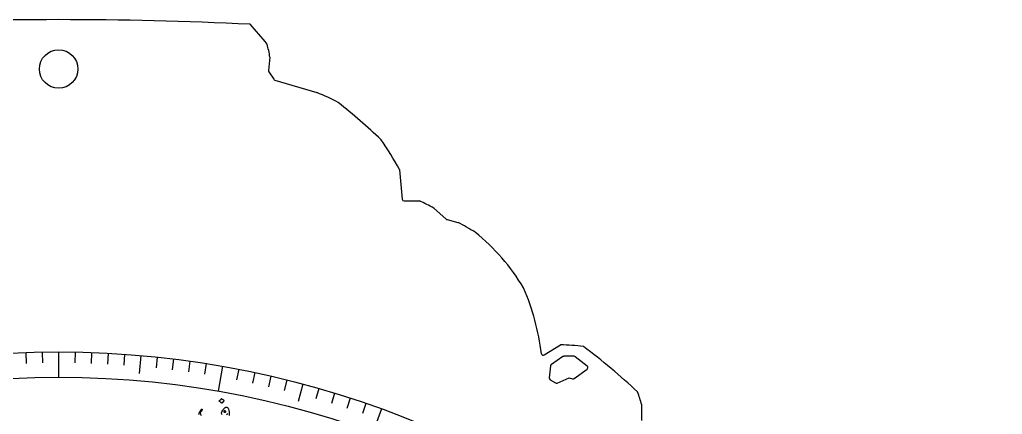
# Model space of a CAD drawing. Header units: millimetres. Extents: x -77 to 77, y -78 to 103.
# Drawn here: x -3.1 to 76, y 70.9 to 102.7 of the extents above; entities that cross this region are included whole.
import ezdxf

# ---------------------------------------------------------------- set-up
doc = ezdxf.new("R2010")
doc.units = ezdxf.units.MM
for name, color, linetype in [('CUT_INNER', 6, 'Continuous'), ('CUT_OUTER', 1, 'Continuous'), ('ENGRAVE', 7, 'Continuous'), ('ENGRAVE_FINE', 8, 'Continuous'), ('TEXT', 5, 'Continuous')]:
    doc.layers.add(name, color=color, linetype=linetype)

msp = doc.modelspace()

# ---------------------------------------------------------------- linework, layer by layer
at = {"layer": 'CUT_INNER'}
for points in [[(40.5877, 75.5737), (39.6529, 74.9501)], [(41.4905, 75.5989), (40.6709, 75.5989)], [(42.5359, 74.8042), (41.5842, 75.566)], [(39.5869, 74.8402), (39.4887, 73.8591)], [(41.4908, 73.8099), (42.5304, 74.5657)], [(39.5608, 73.7156), (39.9859, 73.4605)], [(40.124, 73.4521), (41.0811, 73.8778), (41.0843, 73.879)], [(41.0843, 73.879), (41.0876, 73.8781), (41.3552, 73.7889)]]:
    msp.add_lwpolyline(points, dxfattribs=at)
msp.add_circle((0, 98.7132), 1.55, dxfattribs=at)
for centre, start, end in [((40.6709, 75.4489), 90, 123.709931), ((41.4905, 75.4489), 51.321299, 90), ((39.7362, 74.8253), 123.709931, 174.285571), ((42.4421, 74.6871), 306.021091, 51.321299), ((39.638, 73.8442), 174.285571, 239.036243), ((41.4026, 73.9312), 251.565051, 306.021091), ((40.0631, 73.5891), 239.036243, 293.978463)]:
    msp.add_arc(centre, 0.15, start, end, dxfattribs=at)
at = {"layer": 'CUT_OUTER'}
for points in [[(17.0072, 99.6758), (17.007, 99.6719), (16.898, 98.5831)], [(16.9225, 98.4849), (17.3215, 97.8864)], [(17.4032, 97.8259), (20.7857, 96.8115)], [(27.4403, 90.6184), (27.4407, 90.615), (27.6574, 88.2322)], [(27.8068, 88.0958), (29.0427, 88.0958), (29.0462, 88.0956)], [(30.1924, 87.523), (30.1949, 87.5209), (31.1964, 86.63)], [(31.2597, 86.5965), (32.1381, 86.3769), (32.1415, 86.3759)], [(37.4153, 81.1021), (37.4166, 81.099)], [(39.0858, 75.7096), (40.3936, 76.5137), (40.3969, 76.5156)]]:
    msp.add_lwpolyline(points, dxfattribs=at)
for centre, radius, start, end in [((-0.0186, -219.3392), 322.0216, 87.255188, 92.744812), ((-0.6205, 87.1885), 22.0336, 37.849427, 43.348092), ((6.4088, 97.8626), 10.7523, 9.708671, 15.345513), ((17.0473, 98.5681), 0.15, 174.285571, 213.690068), ((17.4463, 97.9696), 0.15, 213.690068, 253.305494), ((16.1315, 84.583), 13.0842, 60.821236, 69.163181), ((-8.2484, 57.0391), 49.6448, 46.45995, 51.714414), ((2.8642, 77.0724), 28.062, 28.862902, 34.647101), ((27.8068, 88.2458), 0.15, 185.196016, 270), ((23.4056, 75.3731), 13.9168, 60.812574, 66.08953), ((31.2961, 86.7421), 0.15, 228.345093, 255.963757), ((24.3573, 71.4473), 16.8362, 57.040266, 62.461277), ((23.5359, 72.9374), 16.1028, 30.466678, 51.69569), ((19.8137, 73.4535), 19.1916, 7.038921, 23.476835), ((40.1961, 58.5808), 17.9359, 83.484873, 89.358508), ((9.9304, 33.6265), 53.6003, 46.851078, 52.9419), ((39.0072, 75.8374), 0.15, 192.33259, 301.585898), ((35.5404, 68.4746), 11.8391, 15.812731, 21.076742), ((35.2289, 71.07), 11.7196, 356.913483, 3.084413)]:
    msp.add_arc(centre, radius, start, end, dxfattribs=at)
at = {"layer": 'ENGRAVE'}
for points in [[(0, 75.95), (0, 73.9156)], [(6.6195, 75.661), (6.4928, 74.2134)], [(13.1886, 74.7961), (12.8353, 72.7927)], [(19.6573, 73.3621), (19.2812, 71.9585)], [(25.9764, 71.3697), (25.2806, 69.458)]]:
    msp.add_lwpolyline(points, dxfattribs=at)
for radius in [75.95, 75.95, 73.9156]:
    msp.add_circle((0, 0), radius, dxfattribs=at)
at = {"layer": 'ENGRAVE_FINE'}
for points in [[(-1.3255, 75.9384), (-1.3103, 75.0667)], [(1.3255, 75.9384), (1.3103, 75.0667)], [(-2.6506, 75.9037), (-2.6202, 75.0324)], [(2.6506, 75.9037), (2.6202, 75.0324)], [(3.9749, 75.8459), (3.9293, 74.9752)], [(5.298, 75.765), (5.2372, 74.8952)], [(7.9389, 75.5339), (7.8478, 74.6668)], [(9.256, 75.3839), (9.1497, 74.5185)], [(10.5702, 75.2109), (10.4489, 74.3475)], [(11.8812, 75.0149), (11.7448, 74.1538)], [(14.4919, 74.5546), (14.3256, 73.6987)], [(15.7909, 74.2903), (15.6096, 73.4375)], [(17.085, 74.0034), (16.8889, 73.1539)], [(18.374, 73.694), (18.163, 72.848)], [(20.9347, 73.0078), (20.6943, 72.1697)], [(22.2056, 72.6313), (21.9507, 71.7976)], [(23.4698, 72.2327), (23.2004, 71.4035)], [(24.7269, 71.8121), (24.443, 70.9878)]]:
    msp.add_lwpolyline(points, dxfattribs=at)
at = {"layer": 'TEXT'}
for points in [[(13.0994, 72.192), (13.1036, 72.1948), (13.1089, 72.196), (13.1153, 72.1955), (13.1229, 72.1934), (13.1736, 72.1618), (13.2202, 72.1259), (13.2627, 72.0857), (13.3012, 72.0412), (13.3045, 72.0349), (13.3055, 72.029), (13.3039, 72.0236), (13.2999, 72.0187), (13.1298, 71.8336), (13.124, 71.8295), (13.1175, 71.8294), (13.1102, 71.8334), (13.1023, 71.8414), (13.0954, 71.8484), (13.0845, 71.8589), (13.0696, 71.873), (13.0505, 71.8907), (13.0271, 71.912), (12.9989, 71.937), (12.9659, 71.9658), (12.9281, 71.9982), (12.9233, 72.0033), (12.9212, 72.0079), (12.9219, 72.0121), (12.9255, 72.0157)], [(13.4431, 71.1174), (13.4557, 71.1279), (13.461, 71.1397), (13.459, 71.1529), (13.4497, 71.1675), (13.4082, 71.2063), (13.368, 71.2214), (13.329, 71.2126), (13.2913, 71.1801), (13.2852, 71.1692), (13.2824, 71.159), (13.283, 71.1497), (13.2869, 71.1411), (13.3211, 71.1094), (13.3586, 71.0949), (13.3992, 71.0976), (13.4431, 71.1174)]]:
    msp.add_lwpolyline(points, close=True, dxfattribs=at)
for points in [[(11.2905, 70.9298), (11.3011, 70.9802), (11.3173, 71.0361), (11.339, 71.0975), (11.369, 71.164), (11.4059, 71.2272), (11.4499, 71.2871), (11.5008, 71.3438), (11.5081, 71.3501), (11.5161, 71.3541), (11.5247, 71.3559), (11.5341, 71.3555), (11.5428, 71.3528), (11.5493, 71.348), (11.5537, 71.3411), (11.556, 71.3321), (11.5562, 71.3225), (11.5545, 71.3139), (11.5507, 71.3063), (11.545, 71.2998), (11.4464, 71.165), (11.4013, 71.0436), (11.4095, 70.9356), (11.4708, 70.841)], [(13.1749, 70.8857), (13.1324, 70.9548), (13.1182, 71.05), (13.1333, 71.1289), (13.1776, 71.2205), (13.2513, 71.3248), (13.3546, 71.4418), (13.3856, 71.4696), (13.4178, 71.4905), (13.4512, 71.5043), (13.4858, 71.5112), (13.4858, 71.5112), (13.5421, 71.5046), (13.5932, 71.473), (13.6392, 71.4163), (13.68, 71.3346), (13.7105, 71.2325), (13.7261, 71.1147), (13.7267, 70.9813), (13.7124, 70.8322)], [(13.6038, 70.9301), (13.5823, 70.9599), (13.5794, 70.9617), (13.5753, 70.9605), (13.5698, 70.9564), (13.5631, 70.9493), (13.5112, 70.8933)]]:
    msp.add_lwpolyline(points, dxfattribs=at)

doc.saveas('drawing.dxf')
